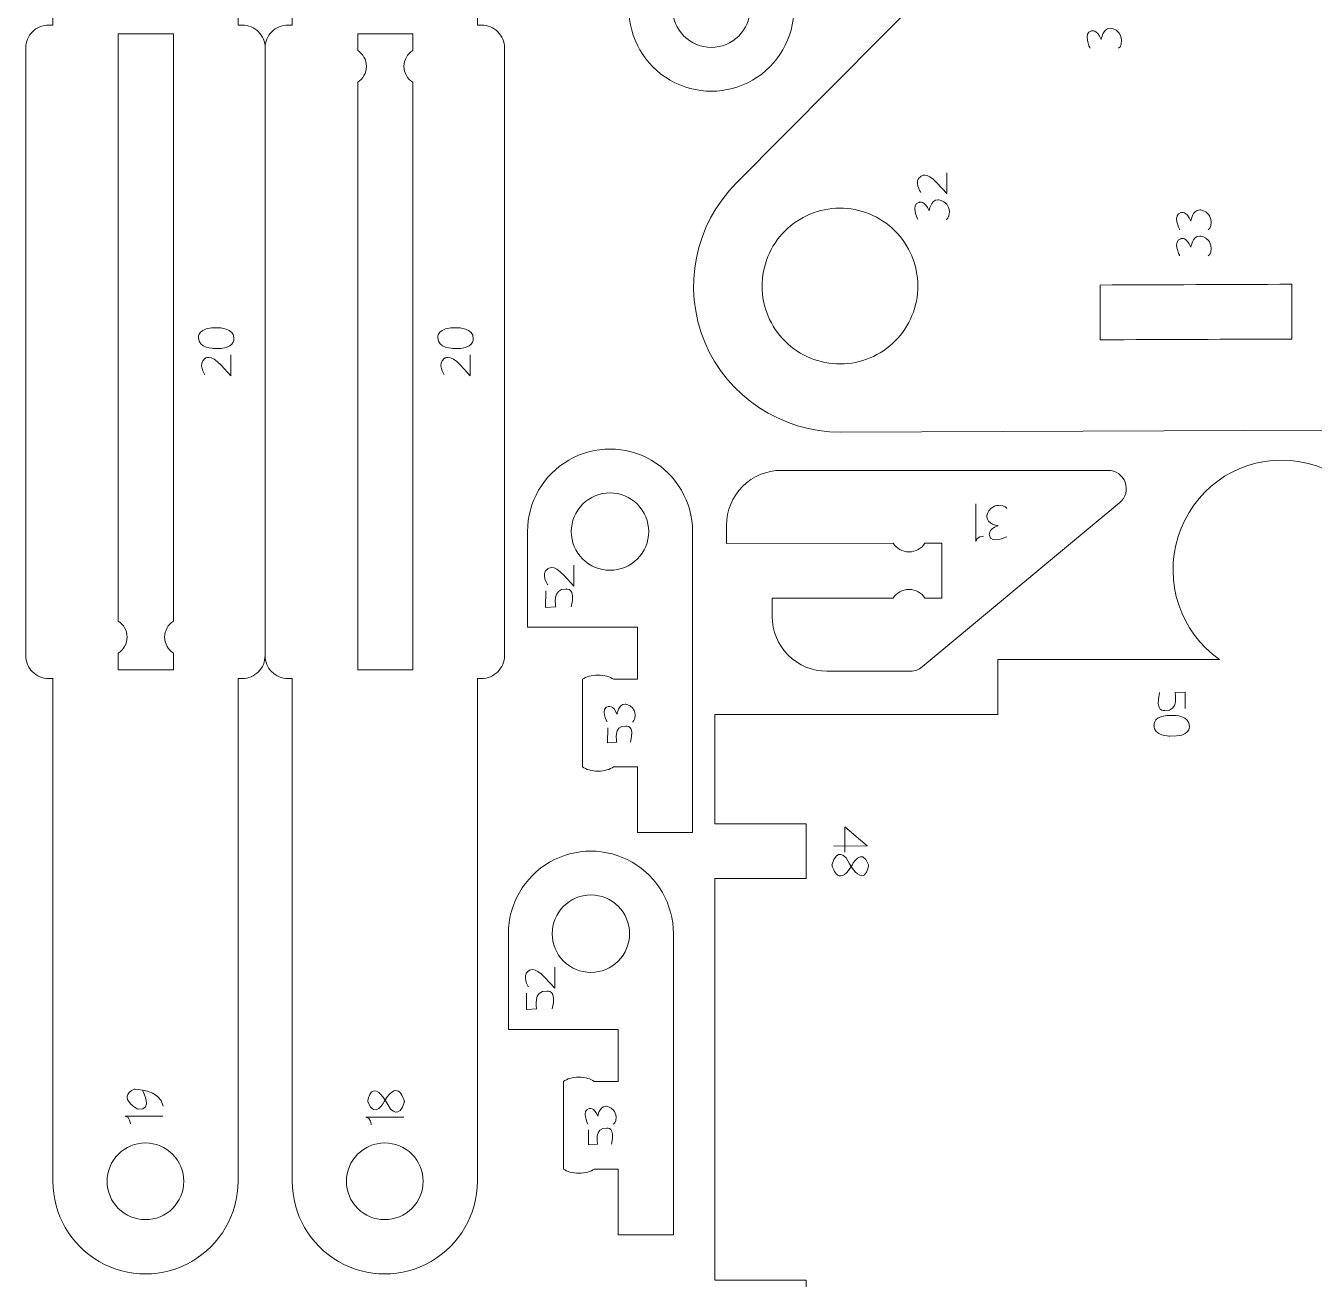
# Model space of a CAD drawing. Header units: centimetres. Extents: x -25 to 25, y -32.5 to 32.5.
# Drawn here: x -14.1 to -6.97, y 1.16 to 8.1 of the extents above; entities that cross this region are included whole.
import ezdxf

# ---------------------------------------------------------------- set-up
doc = ezdxf.new("R2010")
doc.units = ezdxf.units.CM
doc.header["$MEASUREMENT"] = 0
doc.layers.add('Capa 1', color=7, linetype='Continuous')

msp = doc.modelspace()

# ---------------------------------------------------------------- linework, layer by layer
at = {"layer": 'Capa 1', "color": 250, "lineweight": 9}
for points, knots in [([(-12.77509, 4.61434), (-12.77511, 4.58081), (-12.78845, 4.54867), (-12.81216, 4.52498), (-12.81216, 4.52498), (-12.83588, 4.5013), (-12.86788, 4.488), (-12.9014, 4.48802), (-12.9014, 4.48802), (-12.9014, 4.48802), (-12.92509, 4.48802), (-12.92509, 4.48802), (-12.92509, 4.48802), (-12.92509, 4.48802), (-12.92509, 1.7058), (-12.92509, 1.7058), (-12.92509, 1.7058), (-12.92509, 1.52283), (-13.0227, 1.35375), (-13.18116, 1.26227), (-13.18116, 1.26227), (-13.33962, 1.17079), (-13.53485, 1.17079), (-13.69331, 1.26227), (-13.69331, 1.26227), (-13.85176, 1.35375), (-13.94938, 1.52283), (-13.94938, 1.7058), (-13.94938, 1.7058), (-13.94938, 1.7058), (-13.94938, 4.48802), (-13.94938, 4.48802), (-13.94938, 4.48802), (-13.94938, 4.48802), (-13.97307, 4.48802), (-13.97307, 4.48802), (-13.97307, 4.48802), (-14.00658, 4.48804), (-14.03873, 4.50137), (-14.06242, 4.5251), (-14.06242, 4.5251), (-14.08611, 4.54881), (-14.09941, 4.58081), (-14.09938, 4.61434), (-14.09938, 4.61434), (-14.09938, 4.61434), (-14.09938, 7.9774), (-14.09938, 7.9774), (-14.09938, 7.9774), (-14.09936, 8.01092), (-14.08602, 8.04307), (-14.06231, 8.06675), (-14.06231, 8.06675), (-14.03858, 8.09045), (-14.00658, 8.10374), (-13.97307, 8.10372), (-13.97307, 8.10372), (-13.97307, 8.10372), (-13.94938, 8.10372), (-13.94938, 8.10372), (-13.94938, 8.10372), (-13.94938, 8.10372), (-13.94938, 10.88594), (-13.94938, 10.88594), (-13.94938, 10.88594), (-13.94938, 11.06891), (-13.85176, 11.23798), (-13.69331, 11.32947), (-13.69331, 11.32947), (-13.53485, 11.42096), (-13.33962, 11.42096), (-13.18116, 11.32947), (-13.18116, 11.32947), (-13.0227, 11.23798), (-12.92509, 11.06891), (-12.92509, 10.88594), (-12.92509, 10.88594), (-12.92509, 10.88594), (-12.92509, 8.10372), (-12.92509, 8.10372), (-12.92509, 8.10372), (-12.92509, 8.10372), (-12.9014, 8.10372), (-12.9014, 8.10372), (-12.9014, 8.10372), (-12.86788, 8.1037), (-12.83574, 8.09036), (-12.81205, 8.06664), (-12.81205, 8.06664), (-12.78836, 8.04292), (-12.77506, 8.01092), (-12.77509, 7.9774)], [0, 0, 0, 0, 0.0416667, 0.0416667, 0.0416667, 0.0416667, 0.0833333, 0.0833333, 0.0833333, 0.0833333, 0.125, 0.125, 0.125, 0.125, 0.1666667, 0.1666667, 0.1666667, 0.1666667, 0.2083333, 0.2083333, 0.2083333, 0.2083333, 0.25, 0.25, 0.25, 0.25, 0.2916667, 0.2916667, 0.2916667, 0.2916667, 0.3333333, 0.3333333, 0.3333333, 0.3333333, 0.375, 0.375, 0.375, 0.375, 0.4166667, 0.4166667, 0.4166667, 0.4166667, 0.4583333, 0.4583333, 0.4583333, 0.4583333, 0.5, 0.5, 0.5, 0.5, 0.5416667, 0.5416667, 0.5416667, 0.5416667, 0.5833333, 0.5833333, 0.5833333, 0.5833333, 0.625, 0.625, 0.625, 0.625, 0.6666667, 0.6666667, 0.6666667, 0.6666667, 0.7083333, 0.7083333, 0.7083333, 0.7083333, 0.75, 0.75, 0.75, 0.75, 0.7916667, 0.7916667, 0.7916667, 0.7916667, 0.8333333, 0.8333333, 0.8333333, 0.8333333, 0.875, 0.875, 0.875, 0.875, 0.9166667, 0.9166667, 0.9166667, 0.9166667, 1, 1, 1, 1]), ([(-12.62509, 10.88594), (-12.62509, 10.88594), (-12.62509, 8.10372), (-12.62509, 8.10372), (-12.62509, 8.10372), (-12.62509, 8.10372), (-12.64878, 8.10372), (-12.64878, 8.10372), (-12.64878, 8.10372), (-12.68229, 8.1037), (-12.71444, 8.09037), (-12.73813, 8.06664), (-12.73813, 8.06664), (-12.76182, 8.04293), (-12.77512, 8.01093), (-12.77509, 7.9774), (-12.77509, 7.9774), (-12.77509, 7.9774), (-12.77509, 4.61434), (-12.77509, 4.61434), (-12.77509, 4.61434), (-12.77507, 4.58082), (-12.76173, 4.54867), (-12.73802, 4.52499), (-12.73802, 4.52499), (-12.71429, 4.50129), (-12.68229, 4.488), (-12.64878, 4.48802), (-12.64878, 4.48802), (-12.64878, 4.48802), (-12.62509, 4.48802), (-12.62509, 4.48802), (-12.62509, 4.48802), (-12.62509, 4.48802), (-12.62509, 1.7058), (-12.62509, 1.7058), (-12.62509, 1.7058), (-12.62509, 1.52283), (-12.52747, 1.35376), (-12.36902, 1.26227), (-12.36902, 1.26227), (-12.21056, 1.17078), (-12.01533, 1.17078), (-11.85687, 1.26227), (-11.85687, 1.26227), (-11.69841, 1.35376), (-11.6008, 1.52283), (-11.6008, 1.7058), (-11.6008, 1.7058), (-11.6008, 1.7058), (-11.6008, 4.48802), (-11.6008, 4.48802), (-11.6008, 4.48802), (-11.6008, 4.48802), (-11.57711, 4.48802), (-11.57711, 4.48802), (-11.57711, 4.48802), (-11.54359, 4.48804), (-11.51145, 4.50138), (-11.48776, 4.5251), (-11.48776, 4.5251), (-11.46407, 4.54882), (-11.45077, 4.58082), (-11.4508, 4.61434), (-11.4508, 4.61434), (-11.4508, 4.61434), (-11.4508, 7.9774), (-11.4508, 7.9774), (-11.4508, 7.9774), (-11.45082, 8.01093), (-11.46416, 8.04307), (-11.48787, 8.06676), (-11.48787, 8.06676), (-11.51159, 8.09044), (-11.54359, 8.10374), (-11.57711, 8.10372), (-11.57711, 8.10372), (-11.57711, 8.10372), (-11.6008, 8.10372), (-11.6008, 8.10372), (-11.6008, 8.10372), (-11.6008, 8.10372), (-11.6008, 10.88594), (-11.6008, 10.88594), (-11.6008, 10.88594), (-11.6008, 11.06891), (-11.69841, 11.23799), (-11.85687, 11.32947), (-11.85687, 11.32947), (-12.01533, 11.42095), (-12.21056, 11.42095), (-12.36902, 11.32947), (-12.36902, 11.32947), (-12.52747, 11.23799), (-12.62509, 11.06891), (-12.62509, 10.88594)], [0, 0, 0, 0, 0.04, 0.04, 0.04, 0.04, 0.08, 0.08, 0.08, 0.08, 0.12, 0.12, 0.12, 0.12, 0.16, 0.16, 0.16, 0.16, 0.2, 0.2, 0.2, 0.2, 0.24, 0.24, 0.24, 0.24, 0.28, 0.28, 0.28, 0.28, 0.32, 0.32, 0.32, 0.32, 0.36, 0.36, 0.36, 0.36, 0.4, 0.4, 0.4, 0.4, 0.44, 0.44, 0.44, 0.44, 0.48, 0.48, 0.48, 0.48, 0.52, 0.52, 0.52, 0.52, 0.56, 0.56, 0.56, 0.56, 0.6, 0.6, 0.6, 0.6, 0.64, 0.64, 0.64, 0.64, 0.68, 0.68, 0.68, 0.68, 0.72, 0.72, 0.72, 0.72, 0.76, 0.76, 0.76, 0.76, 0.8, 0.8, 0.8, 0.8, 0.84, 0.84, 0.84, 0.84, 0.88, 0.88, 0.88, 0.88, 0.92, 0.92, 0.92, 0.92, 1, 1, 1, 1]), ([(-7.81609, 8.66641), (-7.81609, 8.66641), (-6.79676, 9.69427), (-6.79676, 9.69427), (-6.79676, 9.69427), (-6.79676, 9.69427), (-7.04767, 9.94326), (-7.04767, 9.94326), (-7.04767, 9.94326), (-7.10465, 9.99986), (-7.1818, 10.03149), (-7.26209, 10.03123), (-7.26209, 10.03123), (-7.3424, 10.03097), (-7.41958, 9.99854), (-7.47618, 9.94158), (-7.47618, 9.94158), (-7.47618, 9.94158), (-10.168, 7.22855), (-10.168, 7.22855), (-10.168, 7.22855), (-10.39868, 6.99776), (-10.46761, 6.65075), (-10.34269, 6.3493), (-10.34269, 6.3493), (-10.21775, 6.04788), (-9.91755, 5.85139), (-9.59125, 5.85146), (-9.59125, 5.85146), (-9.59125, 5.85146), (-6.46035, 5.86376), (-6.46035, 5.86376), (-6.46035, 5.86376), (-6.46035, 5.86376), (-6.46748, 7.68172), (-6.46748, 7.68172), (-6.46748, 7.68172), (-6.46748, 7.68172), (-4.9525, 7.68768), (-4.9525, 7.68768), (-4.9525, 7.68768), (-4.9525, 7.68768), (-4.95449, 8.19265), (-4.95449, 8.19265), (-4.95449, 8.19265), (-4.95449, 8.19265), (-5.69606, 8.19206), (-5.69606, 8.19206)], [0, 0, 0, 0, 0.0769231, 0.0769231, 0.0769231, 0.0769231, 0.1538462, 0.1538462, 0.1538462, 0.1538462, 0.2307692, 0.2307692, 0.2307692, 0.2307692, 0.3076923, 0.3076923, 0.3076923, 0.3076923, 0.3846154, 0.3846154, 0.3846154, 0.3846154, 0.4615385, 0.4615385, 0.4615385, 0.4615385, 0.5384615, 0.5384615, 0.5384615, 0.5384615, 0.6153846, 0.6153846, 0.6153846, 0.6153846, 0.6923077, 0.6923077, 0.6923077, 0.6923077, 0.7692308, 0.7692308, 0.7692308, 0.7692308, 0.8461538, 0.8461538, 0.8461538, 0.8461538, 1, 1, 1, 1]), ([(-10.2874, 9.49651), (-10.2874, 9.49651), (-10.15453, 9.49651), (-10.15453, 9.49651), (-10.15453, 9.49651), (-10.15453, 9.49651), (-10.15453, 9.86007), (-10.15453, 9.86007), (-10.15453, 9.86007), (-10.15453, 9.86007), (-9.84941, 9.86007), (-9.84941, 9.86007), (-9.84941, 9.86007), (-9.84941, 9.86007), (-9.84941, 8.19436), (-9.84941, 8.19436), (-9.84941, 8.19436), (-9.84941, 8.03119), (-9.93645, 7.88046), (-10.07772, 7.79889), (-10.07772, 7.79889), (-10.21899, 7.71733), (-10.39307, 7.71733), (-10.53434, 7.79889), (-10.53434, 7.79889), (-10.67562, 7.88046), (-10.76266, 8.03119), (-10.76266, 8.19436), (-10.76266, 8.19436), (-10.76266, 8.19436), (-10.76266, 8.72368), (-10.76266, 8.72368), (-10.76266, 8.72368), (-10.76266, 8.72368), (-10.15453, 8.72368), (-10.15453, 8.72368), (-10.15453, 8.72368), (-10.15453, 8.72368), (-10.15453, 9.0117), (-10.15453, 9.0117), (-10.15453, 9.0117), (-10.15453, 9.0117), (-10.2874, 9.0117), (-10.2874, 9.0117)], [0, 0, 0, 0, 0.0833333, 0.0833333, 0.0833333, 0.0833333, 0.1666667, 0.1666667, 0.1666667, 0.1666667, 0.25, 0.25, 0.25, 0.25, 0.3333333, 0.3333333, 0.3333333, 0.3333333, 0.4166667, 0.4166667, 0.4166667, 0.4166667, 0.5, 0.5, 0.5, 0.5, 0.5833333, 0.5833333, 0.5833333, 0.5833333, 0.6666667, 0.6666667, 0.6666667, 0.6666667, 0.75, 0.75, 0.75, 0.75, 0.8333333, 0.8333333, 0.8333333, 0.8333333, 1, 1, 1, 1]), ([(-10.30603, 8.40859), (-10.3629, 8.40854), (-10.41739, 8.38593), (-10.45758, 8.3457), (-10.45758, 8.3457), (-10.49776, 8.30546), (-10.5203, 8.25119), (-10.5203, 8.19436), (-10.5203, 8.19436), (-10.52025, 8.1375), (-10.49764, 8.08297), (-10.45741, 8.04278), (-10.45741, 8.04278), (-10.41717, 8.00263), (-10.3629, 7.98006), (-10.30603, 7.9801), (-10.30603, 7.9801), (-10.24917, 7.98014), (-10.19468, 8.00276), (-10.15449, 8.04299), (-10.15449, 8.04299), (-10.1143, 8.08322), (-10.09177, 8.1375), (-10.09181, 8.19436), (-10.09181, 8.19436), (-10.09185, 8.25119), (-10.11447, 8.30572), (-10.1547, 8.34591), (-10.1547, 8.34591), (-10.19489, 8.38605), (-10.24917, 8.40863), (-10.30603, 8.40859)], [0, 0, 0, 0, 0.1111111, 0.1111111, 0.1111111, 0.1111111, 0.2222222, 0.2222222, 0.2222222, 0.2222222, 0.3333333, 0.3333333, 0.3333333, 0.3333333, 0.4444444, 0.4444444, 0.4444444, 0.4444444, 0.5555556, 0.5555556, 0.5555556, 0.5555556, 0.6666667, 0.6666667, 0.6666667, 0.6666667, 0.7777778, 0.7777778, 0.7777778, 0.7777778, 1, 1, 1, 1]), ([(-11.95859, 7.963), (-11.95859, 7.963), (-11.95848, 8.05552), (-11.95848, 8.05552), (-11.95848, 8.05552), (-11.95848, 8.05552), (-12.26295, 8.05552), (-12.26295, 8.05552), (-12.26295, 8.05552), (-12.26295, 8.05552), (-12.26295, 7.96298), (-12.26295, 7.96298)], [0, 0, 0, 0, 0.25, 0.25, 0.25, 0.25, 0.5, 0.5, 0.5, 0.5, 1, 1, 1, 1]), ([(-12.26295, 7.96299), (-12.23396, 7.94438), (-12.21475, 7.91186), (-12.21475, 7.87486), (-12.21475, 7.87486), (-12.21475, 7.83786), (-12.23396, 7.80534), (-12.26295, 7.78674)], [0, 0, 0, 0, 0.3333333, 0.3333333, 0.3333333, 0.3333333, 1, 1, 1, 1]), ([(-11.95859, 7.96299), (-11.98758, 7.94438), (-12.00679, 7.91186), (-12.00679, 7.87486), (-12.00679, 7.87486), (-12.00679, 7.83786), (-11.98758, 7.80534), (-11.95859, 7.78674)], [0, 0, 0, 0, 0.3333333, 0.3333333, 0.3333333, 0.3333333, 1, 1, 1, 1]), ([(-12.26295, 7.78674), (-12.26295, 7.78674), (-12.26295, 4.53623), (-12.26295, 4.53623), (-12.26295, 4.53623), (-12.26295, 4.53623), (-11.95848, 4.53623), (-11.95848, 4.53623), (-11.95848, 4.53623), (-11.95848, 4.53623), (-11.95859, 7.78674), (-11.95859, 7.78674)], [0, 0, 0, 0, 0.25, 0.25, 0.25, 0.25, 0.5, 0.5, 0.5, 0.5, 1, 1, 1, 1]), ([(-9.16352, 6.66114), (-9.16389, 6.77535), (-9.20962, 6.88472), (-9.29066, 6.96523), (-9.29066, 6.96523), (-9.37167, 7.04573), (-9.4819, 7.09074), (-9.59611, 7.09035), (-9.59611, 7.09035), (-9.71035, 7.08998), (-9.81972, 7.04425), (-9.90021, 6.96321), (-9.90021, 6.96321), (-9.98072, 6.88219), (-10.02572, 6.77197), (-10.02534, 6.65776), (-10.02534, 6.65776), (-10.02497, 6.54355), (-9.97922, 6.43416), (-9.89821, 6.35366), (-9.89821, 6.35366), (-9.81717, 6.27316), (-9.70695, 6.22816), (-9.59274, 6.22853), (-9.59274, 6.22853), (-9.47852, 6.22892), (-9.36915, 6.27466), (-9.28864, 6.35567), (-9.28864, 6.35567), (-9.20815, 6.4367), (-9.16315, 6.54695), (-9.16352, 6.66114)], [0, 0, 0, 0, 0.1111111, 0.1111111, 0.1111111, 0.1111111, 0.2222222, 0.2222222, 0.2222222, 0.2222222, 0.3333333, 0.3333333, 0.3333333, 0.3333333, 0.4444444, 0.4444444, 0.4444444, 0.4444444, 0.5555556, 0.5555556, 0.5555556, 0.5555556, 0.6666667, 0.6666667, 0.6666667, 0.6666667, 0.7777778, 0.7777778, 0.7777778, 0.7777778, 1, 1, 1, 1]), ([(-8.15403, 6.36212), (-8.15403, 6.36212), (-8.15523, 6.6651), (-8.15523, 6.6651), (-8.15523, 6.6651), (-7.80173, 6.66649), (-7.44824, 6.66787), (-7.09475, 6.66927), (-7.09475, 6.66927), (-7.09475, 6.66927), (-7.09356, 6.36629), (-7.09356, 6.36629), (-7.09356, 6.36629), (-7.44705, 6.36489), (-7.80055, 6.36351), (-8.15403, 6.36212)], [0, 0, 0, 0, 0.2, 0.2, 0.2, 0.2, 0.4, 0.4, 0.4, 0.4, 0.6, 0.6, 0.6, 0.6, 1, 1, 1, 1]), ([(-10.84808, 3.99865), (-10.84808, 3.99865), (-10.71521, 3.99865), (-10.71521, 3.99865), (-10.71521, 3.99865), (-10.71521, 3.99865), (-10.71521, 3.63509), (-10.71521, 3.63509), (-10.71521, 3.63509), (-10.71521, 3.63509), (-10.41009, 3.63509), (-10.41009, 3.63509), (-10.41009, 3.63509), (-10.41009, 3.63509), (-10.41009, 5.3008), (-10.41009, 5.3008), (-10.41009, 5.3008), (-10.41009, 5.46397), (-10.49713, 5.6147), (-10.6384, 5.69627), (-10.6384, 5.69627), (-10.77967, 5.77783), (-10.95375, 5.77783), (-11.09502, 5.69627), (-11.09502, 5.69627), (-11.2363, 5.6147), (-11.32334, 5.46397), (-11.32334, 5.3008), (-11.32334, 5.3008), (-11.32334, 5.3008), (-11.32334, 4.77148), (-11.32334, 4.77148), (-11.32334, 4.77148), (-11.32334, 4.77148), (-10.71521, 4.77148), (-10.71521, 4.77148), (-10.71521, 4.77148), (-10.71521, 4.77148), (-10.71521, 4.48346), (-10.71521, 4.48346), (-10.71521, 4.48346), (-10.71521, 4.48346), (-10.84808, 4.48346), (-10.84808, 4.48346)], [0, 0, 0, 0, 0.0833333, 0.0833333, 0.0833333, 0.0833333, 0.1666667, 0.1666667, 0.1666667, 0.1666667, 0.25, 0.25, 0.25, 0.25, 0.3333333, 0.3333333, 0.3333333, 0.3333333, 0.4166667, 0.4166667, 0.4166667, 0.4166667, 0.5, 0.5, 0.5, 0.5, 0.5833333, 0.5833333, 0.5833333, 0.5833333, 0.6666667, 0.6666667, 0.6666667, 0.6666667, 0.75, 0.75, 0.75, 0.75, 0.8333333, 0.8333333, 0.8333333, 0.8333333, 1, 1, 1, 1]), ([(-6.25702, 0.24963), (-6.25702, 0.24963), (-6.80212, 0.24963), (-6.80212, 0.24963), (-6.80212, 0.24963), (-6.80212, 0.24963), (-6.80212, -0.05336), (-6.80212, -0.05336), (-6.80212, -0.05336), (-6.58521, -0.20625), (-6.4927, -0.48229), (-6.57369, -0.73502), (-6.57369, -0.73502), (-6.6547, -0.98775), (-6.88269, -1.15859), (-7.14807, -1.15689), (-7.14807, -1.15689), (-7.41346, -1.15521), (-7.64699, -0.98139), (-7.72477, -0.72764), (-7.72477, -0.72764), (-7.80255, -0.47392), (-7.71287, -0.20349), (-7.49402, -0.05336), (-7.49402, -0.05336), (-7.49402, -0.05336), (-8.7211, -0.05336), (-8.7211, -0.05336), (-8.7211, -0.05336), (-8.7211, -0.05336), (-8.7211, 0.24963), (-8.7211, 0.24963), (-8.7211, 0.24963), (-8.7211, 0.24963), (-10.28656, 0.24963), (-10.28656, 0.24963), (-10.28656, 0.24963), (-10.28656, 0.24963), (-10.28656, 0.85563), (-10.28656, 0.85563), (-10.28656, 0.85563), (-10.28656, 0.85563), (-9.78158, 0.85563), (-9.78158, 0.85563), (-9.78158, 0.85563), (-9.78158, 0.85563), (-9.78158, 1.15862), (-9.78158, 1.15862), (-9.78158, 1.15862), (-9.78158, 1.15862), (-10.28656, 1.15862), (-10.28656, 1.15862), (-10.28656, 1.15862), (-10.28656, 1.15862), (-10.28656, 3.38058), (-10.28656, 3.38058), (-10.28656, 3.38058), (-10.28656, 3.38058), (-9.78158, 3.38058), (-9.78158, 3.38058), (-9.78158, 3.38058), (-9.78158, 3.38058), (-9.78158, 3.68357), (-9.78158, 3.68357), (-9.78158, 3.68357), (-9.78158, 3.68357), (-10.28656, 3.68357), (-10.28656, 3.68357), (-10.28656, 3.68357), (-10.28656, 3.68357), (-10.28656, 4.28954), (-10.28656, 4.28954), (-10.28656, 4.28954), (-10.28656, 4.28954), (-8.7211, 4.28954), (-8.7211, 4.28954), (-8.7211, 4.28954), (-8.7211, 4.28954), (-8.7211, 4.59256), (-8.7211, 4.59256), (-8.7211, 4.59256), (-8.7211, 4.59256), (-7.49402, 4.59256), (-7.49402, 4.59256), (-7.49402, 4.59256), (-7.71095, 4.74544), (-7.80344, 5.02149), (-7.72246, 5.27419), (-7.72246, 5.27419), (-7.64147, 5.52691), (-7.41346, 5.69776), (-7.14807, 5.69608), (-7.14807, 5.69608), (-6.88269, 5.6944), (-6.64916, 5.52056), (-6.57138, 5.26684), (-6.57138, 5.26684), (-6.49362, 5.01311), (-6.58327, 4.74266), (-6.80212, 4.59256), (-6.80212, 4.59256), (-6.80212, 4.59256), (-6.80212, 4.28954), (-6.80212, 4.28954), (-6.80212, 4.28954), (-6.80212, 4.28954), (-6.25702, 4.28954), (-6.25702, 4.28954), (-6.25702, 4.28954), (-6.25702, 4.28954), (-6.25702, 0.24963), (-6.25702, 0.24963)], [0, 0, 0, 0, 0.0344828, 0.0344828, 0.0344828, 0.0344828, 0.0689655, 0.0689655, 0.0689655, 0.0689655, 0.1034483, 0.1034483, 0.1034483, 0.1034483, 0.137931, 0.137931, 0.137931, 0.137931, 0.1724138, 0.1724138, 0.1724138, 0.1724138, 0.2068966, 0.2068966, 0.2068966, 0.2068966, 0.2413793, 0.2413793, 0.2413793, 0.2413793, 0.2758621, 0.2758621, 0.2758621, 0.2758621, 0.3103448, 0.3103448, 0.3103448, 0.3103448, 0.3448276, 0.3448276, 0.3448276, 0.3448276, 0.3793103, 0.3793103, 0.3793103, 0.3793103, 0.4137931, 0.4137931, 0.4137931, 0.4137931, 0.4482759, 0.4482759, 0.4482759, 0.4482759, 0.4827586, 0.4827586, 0.4827586, 0.4827586, 0.5172414, 0.5172414, 0.5172414, 0.5172414, 0.5517241, 0.5517241, 0.5517241, 0.5517241, 0.5862069, 0.5862069, 0.5862069, 0.5862069, 0.6206897, 0.6206897, 0.6206897, 0.6206897, 0.6551724, 0.6551724, 0.6551724, 0.6551724, 0.6896552, 0.6896552, 0.6896552, 0.6896552, 0.7241379, 0.7241379, 0.7241379, 0.7241379, 0.7586207, 0.7586207, 0.7586207, 0.7586207, 0.7931034, 0.7931034, 0.7931034, 0.7931034, 0.8275862, 0.8275862, 0.8275862, 0.8275862, 0.862069, 0.862069, 0.862069, 0.862069, 0.8965517, 0.8965517, 0.8965517, 0.8965517, 0.9310345, 0.9310345, 0.9310345, 0.9310345, 1, 1, 1, 1]), ([(-9.30016, 5.23694), (-9.30016, 5.23694), (-10.22202, 5.23558), (-10.22202, 5.23558), (-10.22202, 5.23558), (-10.22202, 5.23558), (-10.22202, 5.33657), (-10.22202, 5.33657), (-10.22202, 5.33657), (-10.22207, 5.41687), (-10.19022, 5.49392), (-10.13347, 5.55075), (-10.13347, 5.55075), (-10.07672, 5.60755), (-9.99933, 5.63951), (-9.91903, 5.63956), (-9.91903, 5.63956), (-9.91903, 5.63956), (-8.11103, 5.63956), (-8.11103, 5.63956), (-8.11103, 5.63956), (-8.06857, 5.63977), (-8.03052, 5.61335), (-8.01589, 5.57349), (-8.01589, 5.57349), (-8.00126, 5.53363), (-8.01392, 5.48825), (-8.04643, 5.46091), (-8.04643, 5.46091), (-8.04643, 5.46091), (-9.13908, 4.55195), (-9.13908, 4.55195), (-9.13908, 4.55195), (-9.15723, 4.53685), (-9.1801, 4.52858), (-9.20368, 4.52858), (-9.20368, 4.52858), (-9.20368, 4.52858), (-9.66654, 4.52858), (-9.66654, 4.52858), (-9.66654, 4.52858), (-9.74684, 4.52852), (-9.82386, 4.56038), (-9.88069, 4.61713), (-9.88069, 4.61713), (-9.93752, 4.67387), (-9.96948, 4.75126), (-9.96953, 4.83157), (-9.96953, 4.83157), (-9.96953, 4.83157), (-9.96953, 4.93259), (-9.96953, 4.93259), (-9.96953, 4.93259), (-9.96953, 4.93259), (-9.30016, 4.93259), (-9.30016, 4.93259)], [0, 0, 0, 0, 0.0666667, 0.0666667, 0.0666667, 0.0666667, 0.1333333, 0.1333333, 0.1333333, 0.1333333, 0.2, 0.2, 0.2, 0.2, 0.2666667, 0.2666667, 0.2666667, 0.2666667, 0.3333333, 0.3333333, 0.3333333, 0.3333333, 0.4, 0.4, 0.4, 0.4, 0.4666667, 0.4666667, 0.4666667, 0.4666667, 0.5333333, 0.5333333, 0.5333333, 0.5333333, 0.6, 0.6, 0.6, 0.6, 0.6666667, 0.6666667, 0.6666667, 0.6666667, 0.7333333, 0.7333333, 0.7333333, 0.7333333, 0.8, 0.8, 0.8, 0.8, 0.8666667, 0.8666667, 0.8666667, 0.8666667, 1, 1, 1, 1]), ([(-10.86671, 5.08657), (-10.92358, 5.08662), (-10.97807, 5.10923), (-11.01826, 5.14946), (-11.01826, 5.14946), (-11.05844, 5.1897), (-11.08098, 5.24397), (-11.08098, 5.3008), (-11.08098, 5.3008), (-11.08093, 5.35766), (-11.05832, 5.41219), (-11.01809, 5.45238), (-11.01809, 5.45238), (-10.97785, 5.49253), (-10.92358, 5.5151), (-10.86671, 5.51506), (-10.86671, 5.51506), (-10.80985, 5.51502), (-10.75536, 5.4924), (-10.71517, 5.45217), (-10.71517, 5.45217), (-10.67498, 5.41194), (-10.65245, 5.35766), (-10.65249, 5.3008), (-10.65249, 5.3008), (-10.65253, 5.24397), (-10.67515, 5.18944), (-10.71538, 5.14925), (-10.71538, 5.14925), (-10.75557, 5.10911), (-10.80985, 5.08653), (-10.86671, 5.08657)], [0, 0, 0, 0, 0.1111111, 0.1111111, 0.1111111, 0.1111111, 0.2222222, 0.2222222, 0.2222222, 0.2222222, 0.3333333, 0.3333333, 0.3333333, 0.3333333, 0.4444444, 0.4444444, 0.4444444, 0.4444444, 0.5555556, 0.5555556, 0.5555556, 0.5555556, 0.6666667, 0.6666667, 0.6666667, 0.6666667, 0.7777778, 0.7777778, 0.7777778, 0.7777778, 1, 1, 1, 1]), ([(-9.1239, 5.23695), (-9.14251, 5.20796), (-9.17503, 5.18875), (-9.21203, 5.18875), (-9.21203, 5.18875), (-9.24903, 5.18875), (-9.28155, 5.20796), (-9.30015, 5.23695)], [0, 0, 0, 0, 0.3333333, 0.3333333, 0.3333333, 0.3333333, 1, 1, 1, 1]), ([(-9.12389, 5.23695), (-9.12389, 5.23695), (-9.03137, 5.23706), (-9.03137, 5.23706), (-9.03137, 5.23706), (-9.03137, 5.23706), (-9.03137, 4.93259), (-9.03137, 4.93259), (-9.03137, 4.93259), (-9.03137, 4.93259), (-9.12391, 4.93259), (-9.12391, 4.93259)], [0, 0, 0, 0, 0.25, 0.25, 0.25, 0.25, 0.5, 0.5, 0.5, 0.5, 1, 1, 1, 1]), ([(-9.1239, 4.93259), (-9.14251, 4.96158), (-9.17503, 4.98079), (-9.21203, 4.98079), (-9.21203, 4.98079), (-9.24903, 4.98079), (-9.28155, 4.96158), (-9.30015, 4.93259)], [0, 0, 0, 0, 0.3333333, 0.3333333, 0.3333333, 0.3333333, 1, 1, 1, 1]), ([(-13.58724, 4.62875), (-13.55825, 4.64736), (-13.53904, 4.67988), (-13.53904, 4.71688), (-13.53904, 4.71688), (-13.53904, 4.75388), (-13.55825, 4.7864), (-13.58724, 4.805)], [0, 0, 0, 0, 0.3333333, 0.3333333, 0.3333333, 0.3333333, 1, 1, 1, 1]), ([(-13.28288, 4.62875), (-13.31187, 4.64736), (-13.33108, 4.67988), (-13.33108, 4.71688), (-13.33108, 4.71688), (-13.33108, 4.75388), (-13.31187, 4.7864), (-13.28288, 4.805)], [0, 0, 0, 0, 0.3333333, 0.3333333, 0.3333333, 0.3333333, 1, 1, 1, 1]), ([(-13.28288, 4.62874), (-13.28288, 4.62874), (-13.28277, 4.53622), (-13.28277, 4.53622), (-13.28277, 4.53622), (-13.28277, 4.53622), (-13.58724, 4.53622), (-13.58724, 4.53622), (-13.58724, 4.53622), (-13.58724, 4.53622), (-13.58724, 4.62876), (-13.58724, 4.62876)], [0, 0, 0, 0, 0.25, 0.25, 0.25, 0.25, 0.5, 0.5, 0.5, 0.5, 1, 1, 1, 1]), ([(-11.01821, 4.48346), (-11.00025, 4.49745), (-10.96886, 4.50672), (-10.93314, 4.50672), (-10.93314, 4.50672), (-10.89743, 4.50672), (-10.86604, 4.49745), (-10.84808, 4.48346)], [0, 0, 0, 0, 0.3333333, 0.3333333, 0.3333333, 0.3333333, 1, 1, 1, 1]), ([(-11.01821, 3.99865), (-11.00025, 3.98466), (-10.96886, 3.97539), (-10.93314, 3.97539), (-10.93314, 3.97539), (-10.89743, 3.97539), (-10.86604, 3.98466), (-10.84808, 3.99865)], [0, 0, 0, 0, 0.3333333, 0.3333333, 0.3333333, 0.3333333, 1, 1, 1, 1]), ([(-10.95393, 1.77389), (-10.95393, 1.77389), (-10.82106, 1.77389), (-10.82106, 1.77389), (-10.82106, 1.77389), (-10.82106, 1.77389), (-10.82106, 1.41033), (-10.82106, 1.41033), (-10.82106, 1.41033), (-10.82106, 1.41033), (-10.51594, 1.41033), (-10.51594, 1.41033), (-10.51594, 1.41033), (-10.51594, 1.41033), (-10.51594, 3.07604), (-10.51594, 3.07604), (-10.51594, 3.07604), (-10.51594, 3.23921), (-10.60298, 3.38994), (-10.74425, 3.47151), (-10.74425, 3.47151), (-10.88552, 3.55307), (-11.0596, 3.55307), (-11.20087, 3.47151), (-11.20087, 3.47151), (-11.34215, 3.38994), (-11.42919, 3.23921), (-11.42919, 3.07604), (-11.42919, 3.07604), (-11.42919, 3.07604), (-11.42919, 2.54672), (-11.42919, 2.54672), (-11.42919, 2.54672), (-11.42919, 2.54672), (-10.82106, 2.54672), (-10.82106, 2.54672), (-10.82106, 2.54672), (-10.82106, 2.54672), (-10.82106, 2.2587), (-10.82106, 2.2587), (-10.82106, 2.2587), (-10.82106, 2.2587), (-10.95393, 2.2587), (-10.95393, 2.2587)], [0, 0, 0, 0, 0.0833333, 0.0833333, 0.0833333, 0.0833333, 0.1666667, 0.1666667, 0.1666667, 0.1666667, 0.25, 0.25, 0.25, 0.25, 0.3333333, 0.3333333, 0.3333333, 0.3333333, 0.4166667, 0.4166667, 0.4166667, 0.4166667, 0.5, 0.5, 0.5, 0.5, 0.5833333, 0.5833333, 0.5833333, 0.5833333, 0.6666667, 0.6666667, 0.6666667, 0.6666667, 0.75, 0.75, 0.75, 0.75, 0.8333333, 0.8333333, 0.8333333, 0.8333333, 1, 1, 1, 1]), ([(-10.97256, 2.86181), (-11.02943, 2.86186), (-11.08392, 2.88447), (-11.12411, 2.9247), (-11.12411, 2.9247), (-11.16429, 2.96494), (-11.18683, 3.01921), (-11.18683, 3.07604), (-11.18683, 3.07604), (-11.18678, 3.1329), (-11.16417, 3.18743), (-11.12394, 3.22762), (-11.12394, 3.22762), (-11.0837, 3.26777), (-11.02943, 3.29034), (-10.97256, 3.2903), (-10.97256, 3.2903), (-10.9157, 3.29026), (-10.86121, 3.26764), (-10.82102, 3.22741), (-10.82102, 3.22741), (-10.78083, 3.18718), (-10.7583, 3.1329), (-10.75834, 3.07604), (-10.75834, 3.07604), (-10.75838, 3.01921), (-10.781, 2.96468), (-10.82123, 2.92449), (-10.82123, 2.92449), (-10.86142, 2.88435), (-10.9157, 2.86177), (-10.97256, 2.86181)], [0, 0, 0, 0, 0.1111111, 0.1111111, 0.1111111, 0.1111111, 0.2222222, 0.2222222, 0.2222222, 0.2222222, 0.3333333, 0.3333333, 0.3333333, 0.3333333, 0.4444444, 0.4444444, 0.4444444, 0.4444444, 0.5555556, 0.5555556, 0.5555556, 0.5555556, 0.6666667, 0.6666667, 0.6666667, 0.6666667, 0.7777778, 0.7777778, 0.7777778, 0.7777778, 1, 1, 1, 1]), ([(-11.12406, 2.2587), (-11.1061, 2.27269), (-11.07471, 2.28196), (-11.03899, 2.28196), (-11.03899, 2.28196), (-11.00328, 2.28196), (-10.97189, 2.27269), (-10.95393, 2.2587)], [0, 0, 0, 0, 0.3333333, 0.3333333, 0.3333333, 0.3333333, 1, 1, 1, 1]), ([(-13.43723, 1.91794), (-13.49346, 1.91798), (-13.5474, 1.89567), (-13.58718, 1.85594), (-13.58718, 1.85594), (-13.62696, 1.8162), (-13.64933, 1.76203), (-13.64937, 1.7058), (-13.64937, 1.7058), (-13.64941, 1.64958), (-13.62711, 1.59563), (-13.58737, 1.55585), (-13.58737, 1.55585), (-13.54764, 1.51607), (-13.49346, 1.4937), (-13.43723, 1.49367), (-13.43723, 1.49367), (-13.38101, 1.49363), (-13.32707, 1.51593), (-13.28729, 1.55566), (-13.28729, 1.55566), (-13.2475, 1.5954), (-13.22513, 1.64958), (-13.2251, 1.7058), (-13.2251, 1.7058), (-13.22506, 1.76203), (-13.24736, 1.81597), (-13.2871, 1.85575), (-13.2871, 1.85575), (-13.32683, 1.89553), (-13.38101, 1.9179), (-13.43723, 1.91794)], [0, 0, 0, 0, 0.1111111, 0.1111111, 0.1111111, 0.1111111, 0.2222222, 0.2222222, 0.2222222, 0.2222222, 0.3333333, 0.3333333, 0.3333333, 0.3333333, 0.4444444, 0.4444444, 0.4444444, 0.4444444, 0.5555556, 0.5555556, 0.5555556, 0.5555556, 0.6666667, 0.6666667, 0.6666667, 0.6666667, 0.7777778, 0.7777778, 0.7777778, 0.7777778, 1, 1, 1, 1]), ([(-12.11294, 1.49367), (-12.16917, 1.49363), (-12.22311, 1.51593), (-12.26289, 1.55566), (-12.26289, 1.55566), (-12.30267, 1.5954), (-12.32504, 1.64957), (-12.32508, 1.7058), (-12.32508, 1.7058), (-12.32512, 1.76203), (-12.30282, 1.81597), (-12.26308, 1.85575), (-12.26308, 1.85575), (-12.22335, 1.89554), (-12.16917, 1.91791), (-12.11294, 1.91794), (-12.11294, 1.91794), (-12.05672, 1.91797), (-12.00278, 1.89567), (-11.963, 1.85594), (-11.963, 1.85594), (-11.92321, 1.81621), (-11.90084, 1.76203), (-11.90081, 1.7058), (-11.90081, 1.7058), (-11.90077, 1.64957), (-11.92307, 1.59564), (-11.96281, 1.55585), (-11.96281, 1.55585), (-12.00254, 1.51607), (-12.05672, 1.4937), (-12.11294, 1.49367)], [0, 0, 0, 0, 0.1111111, 0.1111111, 0.1111111, 0.1111111, 0.2222222, 0.2222222, 0.2222222, 0.2222222, 0.3333333, 0.3333333, 0.3333333, 0.3333333, 0.4444444, 0.4444444, 0.4444444, 0.4444444, 0.5555556, 0.5555556, 0.5555556, 0.5555556, 0.6666667, 0.6666667, 0.6666667, 0.6666667, 0.7777778, 0.7777778, 0.7777778, 0.7777778, 1, 1, 1, 1]), ([(-11.12406, 1.77389), (-11.1061, 1.7599), (-11.07471, 1.75063), (-11.03899, 1.75063), (-11.03899, 1.75063), (-11.00328, 1.75063), (-10.97189, 1.7599), (-10.95393, 1.77389)], [0, 0, 0, 0, 0.3333333, 0.3333333, 0.3333333, 0.3333333, 1, 1, 1, 1])]:
    msp.add_open_spline(points, degree=3, knots=knots, dxfattribs=at)
at = {"layer": 'Capa 1', "color": 22, "lineweight": 5}
for points, knots in [([(-8.05369, 7.97576), (-8.05369, 7.97576), (-8.03521, 7.98299), (-8.03641, 8.01904), (-8.03641, 8.01904), (-8.03703, 8.03775), (-8.04372, 8.05115), (-8.05137, 8.06087), (-8.05137, 8.06087), (-8.07007, 8.08457), (-8.09911, 8.08579), (-8.09911, 8.08579), (-8.09911, 8.08579), (-8.14082, 8.08457), (-8.14886, 8.02335), (-8.14886, 8.02335), (-8.14886, 8.02335), (-8.17115, 8.08331), (-8.20328, 8.07094), (-8.20328, 8.07094), (-8.20328, 8.07094), (-8.25271, 8.0623), (-8.21072, 7.97576), (-8.21072, 7.97576)], [0, 0, 0, 0, 0.1428571, 0.1428571, 0.1428571, 0.1428571, 0.2857143, 0.2857143, 0.2857143, 0.2857143, 0.4285714, 0.4285714, 0.4285714, 0.4285714, 0.5714286, 0.5714286, 0.5714286, 0.5714286, 0.7142857, 0.7142857, 0.7142857, 0.7142857, 1, 1, 1, 1]), ([(-9.14763, 7.17744), (-9.14763, 7.17744), (-9.18844, 7.23927), (-9.14763, 7.26643), (-9.14763, 7.26643), (-9.14763, 7.26643), (-9.11673, 7.29735), (-9.05739, 7.22936)], [0, 0, 0, 0, 0.3333333, 0.3333333, 0.3333333, 0.3333333, 1, 1, 1, 1]), ([(-9.05739, 7.22936), (-9.05739, 7.22936), (-9.00301, 7.17128), (-9.00301, 7.17128), (-9.00301, 7.17128), (-9.00301, 7.17128), (-9.00301, 7.2866), (-9.00301, 7.2866)], [0, 0, 0, 0, 0.3333333, 0.3333333, 0.3333333, 0.3333333, 1, 1, 1, 1]), ([(-9.00623, 7.02714), (-9.00623, 7.02714), (-8.98775, 7.03437), (-8.98895, 7.07042), (-8.98895, 7.07042), (-8.98957, 7.08913), (-8.99626, 7.10253), (-9.00391, 7.11225), (-9.00391, 7.11225), (-9.02261, 7.13595), (-9.05165, 7.13717), (-9.05165, 7.13717), (-9.05165, 7.13717), (-9.09336, 7.13595), (-9.1014, 7.07473), (-9.1014, 7.07473), (-9.1014, 7.07473), (-9.12369, 7.13469), (-9.15582, 7.12232), (-9.15582, 7.12232), (-9.15582, 7.12232), (-9.20525, 7.11368), (-9.16326, 7.02714), (-9.16326, 7.02714)], [0, 0, 0, 0, 0.1428571, 0.1428571, 0.1428571, 0.1428571, 0.2857143, 0.2857143, 0.2857143, 0.2857143, 0.4285714, 0.4285714, 0.4285714, 0.4285714, 0.5714286, 0.5714286, 0.5714286, 0.5714286, 0.7142857, 0.7142857, 0.7142857, 0.7142857, 1, 1, 1, 1]), ([(-7.5578, 6.9708), (-7.5578, 6.9708), (-7.53932, 6.97803), (-7.54052, 7.01408), (-7.54052, 7.01408), (-7.54114, 7.03279), (-7.54783, 7.04619), (-7.55548, 7.05591), (-7.55548, 7.05591), (-7.57418, 7.07961), (-7.60322, 7.08083), (-7.60322, 7.08083), (-7.60322, 7.08083), (-7.64493, 7.07961), (-7.65297, 7.01839), (-7.65297, 7.01839), (-7.65297, 7.01839), (-7.67526, 7.07835), (-7.70739, 7.06598), (-7.70739, 7.06598), (-7.70739, 7.06598), (-7.75682, 7.05734), (-7.71483, 6.9708), (-7.71483, 6.9708)], [0, 0, 0, 0, 0.1428571, 0.1428571, 0.1428571, 0.1428571, 0.2857143, 0.2857143, 0.2857143, 0.2857143, 0.4285714, 0.4285714, 0.4285714, 0.4285714, 0.5714286, 0.5714286, 0.5714286, 0.5714286, 0.7142857, 0.7142857, 0.7142857, 0.7142857, 1, 1, 1, 1]), ([(-7.5578, 6.82628), (-7.5578, 6.82628), (-7.53932, 6.83351), (-7.54052, 6.86956), (-7.54052, 6.86956), (-7.54114, 6.88827), (-7.54783, 6.90167), (-7.55548, 6.91139), (-7.55548, 6.91139), (-7.57418, 6.93509), (-7.60322, 6.93631), (-7.60322, 6.93631), (-7.60322, 6.93631), (-7.64493, 6.93509), (-7.65297, 6.87387), (-7.65297, 6.87387), (-7.65297, 6.87387), (-7.67526, 6.93383), (-7.70739, 6.92146), (-7.70739, 6.92146), (-7.70739, 6.92146), (-7.75682, 6.91282), (-7.71483, 6.82628), (-7.71483, 6.82628)], [0, 0, 0, 0, 0.1428571, 0.1428571, 0.1428571, 0.1428571, 0.2857143, 0.2857143, 0.2857143, 0.2857143, 0.4285714, 0.4285714, 0.4285714, 0.4285714, 0.5714286, 0.5714286, 0.5714286, 0.5714286, 0.7142857, 0.7142857, 0.7142857, 0.7142857, 1, 1, 1, 1]), ([(-13.14347, 6.3749), (-13.14347, 6.3749), (-13.15112, 6.43457), (-13.03428, 6.42858), (-13.03428, 6.42858), (-13.03428, 6.42858), (-12.94523, 6.42854), (-12.94747, 6.36758)], [0, 0, 0, 0, 0.3333333, 0.3333333, 0.3333333, 0.3333333, 1, 1, 1, 1]), ([(-11.81918, 6.3749), (-11.81918, 6.3749), (-11.82683, 6.43457), (-11.70999, 6.42858), (-11.70999, 6.42858), (-11.70999, 6.42858), (-11.62094, 6.42854), (-11.62318, 6.36758)], [0, 0, 0, 0, 0.3333333, 0.3333333, 0.3333333, 0.3333333, 1, 1, 1, 1]), ([(-12.94769, 6.36758), (-12.94769, 6.36758), (-12.94, 6.30796), (-13.0569, 6.31397), (-13.0569, 6.31397), (-13.0569, 6.31397), (-13.14596, 6.31397), (-13.14366, 6.3749)], [0, 0, 0, 0, 0.3333333, 0.3333333, 0.3333333, 0.3333333, 1, 1, 1, 1]), ([(-11.6234, 6.36758), (-11.6234, 6.36758), (-11.61571, 6.30796), (-11.73261, 6.31397), (-11.73261, 6.31397), (-11.73261, 6.31397), (-11.82167, 6.31397), (-11.81937, 6.3749)], [0, 0, 0, 0, 0.3333333, 0.3333333, 0.3333333, 0.3333333, 1, 1, 1, 1]), ([(-13.1088, 6.16888), (-13.1088, 6.16888), (-13.14961, 6.23071), (-13.1088, 6.25787), (-13.1088, 6.25787), (-13.1088, 6.25787), (-13.0779, 6.28879), (-13.01856, 6.2208)], [0, 0, 0, 0, 0.3333333, 0.3333333, 0.3333333, 0.3333333, 1, 1, 1, 1]), ([(-13.01856, 6.2208), (-13.01856, 6.2208), (-12.96418, 6.16272), (-12.96418, 6.16272), (-12.96418, 6.16272), (-12.96418, 6.16272), (-12.96418, 6.27804), (-12.96418, 6.27804)], [0, 0, 0, 0, 0.3333333, 0.3333333, 0.3333333, 0.3333333, 1, 1, 1, 1]), ([(-11.78451, 6.16888), (-11.78451, 6.16888), (-11.82532, 6.23071), (-11.78451, 6.25787), (-11.78451, 6.25787), (-11.78451, 6.25787), (-11.75361, 6.28879), (-11.69427, 6.2208)], [0, 0, 0, 0, 0.3333333, 0.3333333, 0.3333333, 0.3333333, 1, 1, 1, 1]), ([(-11.69427, 6.2208), (-11.69427, 6.2208), (-11.63989, 6.16272), (-11.63989, 6.16272), (-11.63989, 6.16272), (-11.63989, 6.16272), (-11.63989, 6.27804), (-11.63989, 6.27804)], [0, 0, 0, 0, 0.3333333, 0.3333333, 0.3333333, 0.3333333, 1, 1, 1, 1]), ([(-8.67192, 5.42872), (-8.67192, 5.42872), (-8.67915, 5.4472), (-8.7152, 5.446), (-8.7152, 5.446), (-8.73391, 5.44538), (-8.74731, 5.43869), (-8.75703, 5.43104), (-8.75703, 5.43104), (-8.78073, 5.41234), (-8.78195, 5.3833), (-8.78195, 5.3833), (-8.78195, 5.3833), (-8.78073, 5.34159), (-8.71951, 5.33355), (-8.71951, 5.33355), (-8.71951, 5.33355), (-8.77947, 5.31126), (-8.7671, 5.27913), (-8.7671, 5.27913), (-8.7671, 5.27913), (-8.75846, 5.2297), (-8.67192, 5.27169), (-8.67192, 5.27169)], [0, 0, 0, 0, 0.1428571, 0.1428571, 0.1428571, 0.1428571, 0.2857143, 0.2857143, 0.2857143, 0.2857143, 0.4285714, 0.4285714, 0.4285714, 0.4285714, 0.5714286, 0.5714286, 0.5714286, 0.5714286, 0.7142857, 0.7142857, 0.7142857, 0.7142857, 1, 1, 1, 1]), ([(-11.2114, 5.00595), (-11.2114, 5.00595), (-11.25221, 5.06778), (-11.2114, 5.09494), (-11.2114, 5.09494), (-11.2114, 5.09494), (-11.1805, 5.12586), (-11.12116, 5.05787)], [0, 0, 0, 0, 0.3333333, 0.3333333, 0.3333333, 0.3333333, 1, 1, 1, 1]), ([(-11.12116, 5.05787), (-11.12116, 5.05787), (-11.06678, 4.99979), (-11.06678, 4.99979), (-11.06678, 4.99979), (-11.06678, 4.99979), (-11.06678, 5.11511), (-11.06678, 5.11511)], [0, 0, 0, 0, 0.3333333, 0.3333333, 0.3333333, 0.3333333, 1, 1, 1, 1]), ([(-11.16654, 4.88411), (-11.16654, 4.88411), (-11.1906, 4.9892), (-11.10937, 4.98302), (-11.10937, 4.98302), (-11.10937, 4.98302), (-11.05368, 4.99413), (-11.08089, 4.88411)], [0, 0, 0, 0, 0.3333333, 0.3333333, 0.3333333, 0.3333333, 1, 1, 1, 1]), ([(-11.22237, 4.97229), (-11.22237, 4.97229), (-11.22292, 4.88082), (-11.22292, 4.88082), (-11.22292, 4.88082), (-11.22292, 4.88082), (-11.16654, 4.88411), (-11.16654, 4.88411)], [0, 0, 0, 0, 0.3333333, 0.3333333, 0.3333333, 0.3333333, 1, 1, 1, 1]), ([(-7.7403, 4.40965), (-7.7403, 4.40965), (-7.71624, 4.30456), (-7.79747, 4.31074), (-7.79747, 4.31074), (-7.79747, 4.31074), (-7.85316, 4.29963), (-7.82595, 4.40965)], [0, 0, 0, 0, 0.3333333, 0.3333333, 0.3333333, 0.3333333, 1, 1, 1, 1]), ([(-7.68447, 4.32147), (-7.68447, 4.32147), (-7.68392, 4.41294), (-7.68392, 4.41294), (-7.68392, 4.41294), (-7.68392, 4.41294), (-7.7403, 4.40965), (-7.7403, 4.40965)], [0, 0, 0, 0, 0.3333333, 0.3333333, 0.3333333, 0.3333333, 1, 1, 1, 1]), ([(-10.74304, 4.24761), (-10.74304, 4.24761), (-10.72649, 4.25409), (-10.72757, 4.28636), (-10.72757, 4.28636), (-10.72812, 4.30312), (-10.73411, 4.31511), (-10.74096, 4.32382), (-10.74096, 4.32382), (-10.75771, 4.34504), (-10.78371, 4.34613), (-10.78371, 4.34613), (-10.78371, 4.34613), (-10.82105, 4.34504), (-10.82825, 4.29022), (-10.82825, 4.29022), (-10.82825, 4.29022), (-10.84821, 4.34391), (-10.87698, 4.33283), (-10.87698, 4.33283), (-10.87698, 4.33283), (-10.92124, 4.3251), (-10.88364, 4.24761), (-10.88364, 4.24761)], [0, 0, 0, 0, 0.1428571, 0.1428571, 0.1428571, 0.1428571, 0.2857143, 0.2857143, 0.2857143, 0.2857143, 0.4285714, 0.4285714, 0.4285714, 0.4285714, 0.5714286, 0.5714286, 0.5714286, 0.5714286, 0.7142857, 0.7142857, 0.7142857, 0.7142857, 1, 1, 1, 1]), ([(-7.85655, 4.23042), (-7.85655, 4.23042), (-7.86424, 4.29004), (-7.74734, 4.28403), (-7.74734, 4.28403), (-7.74734, 4.28403), (-7.65828, 4.28403), (-7.66058, 4.2231)], [0, 0, 0, 0, 0.3333333, 0.3333333, 0.3333333, 0.3333333, 1, 1, 1, 1]), ([(-10.87947, 4.21476), (-10.87947, 4.21476), (-10.87996, 4.13286), (-10.87996, 4.13286), (-10.87996, 4.13286), (-10.87996, 4.13286), (-10.82948, 4.13581), (-10.82948, 4.13581)], [0, 0, 0, 0, 0.3333333, 0.3333333, 0.3333333, 0.3333333, 1, 1, 1, 1]), ([(-10.82948, 4.13581), (-10.82948, 4.13581), (-10.85102, 4.2299), (-10.77829, 4.22437), (-10.77829, 4.22437), (-10.77829, 4.22437), (-10.72843, 4.23432), (-10.75279, 4.13581)], [0, 0, 0, 0, 0.3333333, 0.3333333, 0.3333333, 0.3333333, 1, 1, 1, 1]), ([(-7.66077, 4.2231), (-7.66077, 4.2231), (-7.65312, 4.16343), (-7.76996, 4.16942), (-7.76996, 4.16942), (-7.76996, 4.16942), (-7.85901, 4.16946), (-7.85677, 4.23042)], [0, 0, 0, 0, 0.3333333, 0.3333333, 0.3333333, 0.3333333, 1, 1, 1, 1]), ([(-9.56667, 3.52714), (-9.56667, 3.52714), (-9.56667, 3.6668), (-9.56667, 3.6668), (-9.56667, 3.6668), (-9.56667, 3.6668), (-9.44306, 3.56175), (-9.44306, 3.56175), (-9.44306, 3.56175), (-9.44306, 3.56175), (-9.63097, 3.56054), (-9.63097, 3.56054)], [0, 0, 0, 0, 0.25, 0.25, 0.25, 0.25, 0.5, 0.5, 0.5, 0.5, 1, 1, 1, 1]), ([(-9.52977, 3.45145), (-9.52977, 3.45145), (-9.47606, 3.56326), (-9.43559, 3.45619), (-9.43559, 3.45619), (-9.43559, 3.45619), (-9.45677, 3.29949), (-9.55944, 3.4955), (-9.55944, 3.4955), (-9.55944, 3.4955), (-9.61481, 3.55916), (-9.63845, 3.45585), (-9.63845, 3.45585), (-9.63845, 3.45585), (-9.60715, 3.32244), (-9.52977, 3.45145)], [0, 0, 0, 0, 0.2, 0.2, 0.2, 0.2, 0.4, 0.4, 0.4, 0.4, 0.6, 0.6, 0.6, 0.6, 1, 1, 1, 1]), ([(-11.31725, 2.78119), (-11.31725, 2.78119), (-11.35806, 2.84302), (-11.31725, 2.87018), (-11.31725, 2.87018), (-11.31725, 2.87018), (-11.28635, 2.9011), (-11.22701, 2.83311)], [0, 0, 0, 0, 0.3333333, 0.3333333, 0.3333333, 0.3333333, 1, 1, 1, 1]), ([(-11.22701, 2.83311), (-11.22701, 2.83311), (-11.17263, 2.77503), (-11.17263, 2.77503), (-11.17263, 2.77503), (-11.17263, 2.77503), (-11.17263, 2.89035), (-11.17263, 2.89035)], [0, 0, 0, 0, 0.3333333, 0.3333333, 0.3333333, 0.3333333, 1, 1, 1, 1]), ([(-11.32822, 2.74753), (-11.32822, 2.74753), (-11.32877, 2.65606), (-11.32877, 2.65606), (-11.32877, 2.65606), (-11.32877, 2.65606), (-11.27239, 2.65935), (-11.27239, 2.65935)], [0, 0, 0, 0, 0.3333333, 0.3333333, 0.3333333, 0.3333333, 1, 1, 1, 1]), ([(-11.27239, 2.65935), (-11.27239, 2.65935), (-11.29645, 2.76444), (-11.21522, 2.75826), (-11.21522, 2.75826), (-11.21522, 2.75826), (-11.15953, 2.76937), (-11.18674, 2.65935)], [0, 0, 0, 0, 0.3333333, 0.3333333, 0.3333333, 0.3333333, 1, 1, 1, 1]), ([(-12.11332, 2.15208), (-12.11332, 2.15208), (-12.16703, 2.04027), (-12.2075, 2.14734), (-12.2075, 2.14734), (-12.2075, 2.14734), (-12.18632, 2.30404), (-12.08365, 2.10803), (-12.08365, 2.10803), (-12.08365, 2.10803), (-12.02828, 2.04437), (-12.00464, 2.14768), (-12.00464, 2.14768), (-12.00464, 2.14768), (-12.03594, 2.28109), (-12.11332, 2.15208)], [0, 0, 0, 0, 0.2, 0.2, 0.2, 0.2, 0.4, 0.4, 0.4, 0.4, 0.6, 0.6, 0.6, 0.6, 1, 1, 1, 1]), ([(-13.45408, 2.21134), (-13.45408, 2.21134), (-13.38929, 2.09667), (-13.47775, 2.10489), (-13.47775, 2.10489), (-13.47775, 2.10489), (-13.59738, 2.16457), (-13.49967, 2.21622), (-13.49967, 2.21622), (-13.49967, 2.21622), (-13.35454, 2.21575), (-13.33829, 2.12115)], [0, 0, 0, 0, 0.25, 0.25, 0.25, 0.25, 0.5, 0.5, 0.5, 0.5, 1, 1, 1, 1]), ([(-10.84889, 2.02285), (-10.84889, 2.02285), (-10.83234, 2.02933), (-10.83342, 2.0616), (-10.83342, 2.0616), (-10.83397, 2.07836), (-10.83996, 2.09035), (-10.84681, 2.09906), (-10.84681, 2.09906), (-10.86356, 2.12028), (-10.88956, 2.12137), (-10.88956, 2.12137), (-10.88956, 2.12137), (-10.9269, 2.12028), (-10.9341, 2.06546), (-10.9341, 2.06546), (-10.9341, 2.06546), (-10.95406, 2.11915), (-10.98283, 2.10807), (-10.98283, 2.10807), (-10.98283, 2.10807), (-11.02709, 2.10034), (-10.98949, 2.02285), (-10.98949, 2.02285)], [0, 0, 0, 0, 0.1428571, 0.1428571, 0.1428571, 0.1428571, 0.2857143, 0.2857143, 0.2857143, 0.2857143, 0.4285714, 0.4285714, 0.4285714, 0.4285714, 0.5714286, 0.5714286, 0.5714286, 0.5714286, 0.7142857, 0.7142857, 0.7142857, 0.7142857, 1, 1, 1, 1]), ([(-10.93533, 1.91105), (-10.93533, 1.91105), (-10.95687, 2.00514), (-10.88414, 1.99961), (-10.88414, 1.99961), (-10.88414, 1.99961), (-10.83428, 2.00956), (-10.85864, 1.91105)], [0, 0, 0, 0, 0.3333333, 0.3333333, 0.3333333, 0.3333333, 1, 1, 1, 1]), ([(-10.98532, 1.99), (-10.98532, 1.99), (-10.98581, 1.9081), (-10.98581, 1.9081), (-10.98581, 1.9081), (-10.98581, 1.9081), (-10.93533, 1.91105), (-10.93533, 1.91105)], [0, 0, 0, 0, 0.3333333, 0.3333333, 0.3333333, 0.3333333, 1, 1, 1, 1])]:
    msp.add_open_spline(points, degree=3, knots=knots, dxfattribs=at)
at = {"layer": 'Capa 1', "color": 250, "lineweight": 9}
for points in [[(-13.28277, 8.05551), (-13.28277, 8.05551), (-13.58724, 8.05551), (-13.58724, 8.05551)], [(-13.58724, 4.805), (-13.58724, 4.805), (-13.58724, 8.05551), (-13.58724, 8.05551)], [(-13.28277, 8.05551), (-13.28277, 8.05551), (-13.28288, 4.805), (-13.28288, 4.805)], [(-11.01821, 4.48346), (-11.01821, 4.48346), (-11.01821, 3.99865), (-11.01821, 3.99865)], [(-11.12406, 2.2587), (-11.12406, 2.2587), (-11.12406, 1.77389), (-11.12406, 1.77389)]]:
    msp.add_open_spline(points, degree=3, dxfattribs=at)
at = {"layer": 'Capa 1', "color": 22, "lineweight": 5}
for points in [[(-8.84222, 5.2458), (-8.84222, 5.2458), (-8.84222, 5.45531), (-8.84222, 5.45531)], [(-8.80017, 5.27522), (-8.80017, 5.27522), (-8.84058, 5.27357), (-8.84222, 5.2458)], [(-13.52039, 2.02439), (-13.52039, 2.02439), (-13.52204, 2.0648), (-13.54981, 2.06644)], [(-13.54981, 2.06644), (-13.54981, 2.06644), (-13.3403, 2.06644), (-13.3403, 2.06644)], [(-12.18828, 2.01846), (-12.18828, 2.01846), (-12.18993, 2.05887), (-12.2177, 2.06051)], [(-12.2177, 2.06051), (-12.2177, 2.06051), (-12.00819, 2.06051), (-12.00819, 2.06051)]]:
    msp.add_open_spline(points, degree=3, dxfattribs=at)

doc.saveas('drawing.dxf')
